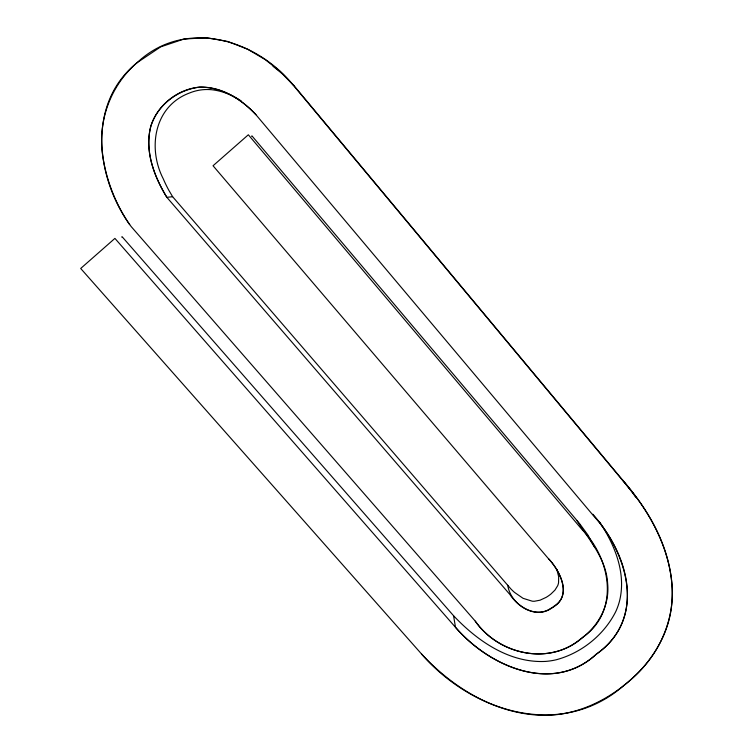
<?xml version="1.0" encoding="UTF-8"?>
<svg xmlns="http://www.w3.org/2000/svg" width="753" height="753" viewBox="0 0 753 753"><rect width="100%" height="100%" fill="white"/><g stroke="black" fill="none" stroke-linecap="round" stroke-linejoin="round"><path stroke-width="1.13" d="M136.171 63.45L135.201 64.306C86.341 105.514 96.535 179.986 131.201 226.606L475.256 621.131C499.041 655.534 551.375 666.189 583.406 636.803C619.992 610.777 610.598 558.444 582.267 529.858L248.339 134.778L213.043 165.754L548.156 558.34C559.488 570.219 572.562 594.475 554.17 606.061C539.703 619.7 519.175 608.622 509.941 594.569L166.846 197.314C154.111 176.409 144.331 150.901 150.816 126.316C157.292 105.251 177.557 89.042 199.451 87.16C221.457 86.313 241.421 99.142 255.935 114.72L594.475 516.906C629.677 555.667 645.603 619.804 596.357 654.141C552.74 694.501 489.243 666.65 455.499 627.315L114.917 238.39L80.693 268.473L421.576 654.037C471.736 712.065 561.249 740.331 624.021 685.343C649.378 665.633 668.824 636.671 671.742 604.141C675.507 561.54 655.995 520.285 629.169 488.273L291.42 82.981C253.723 38.318 184.146 18.703 137.441 62.348L137.3 62.471M135.484 64.061L135.201 64.306C110.907 86.379 98.615 119.341 102.163 151.927C105.429 177.924 114.88 202.99 129.657 224.639M135.898 63.694L136.735 62.96M121.704 237.016L122.08 236.687L453.56 615.728C477.289 640.925 509.461 663.261 545.511 661.416A66.132 62.866 -13.1 0 0 556.232 659.769C581.476 653.039 603.991 634.995 615.747 611.624A67.036 63.76 -14.4 0 0 619.399 601.553C626.59 573.645 614.872 544.843 599.426 521.867M251.558 136.237L251.954 135.888L579.49 523.495L587.698 534.696L594.531 547.055M136.312 63.327L137.018 62.715M136.877 62.838L160.709 46.855L183.939 39.052L206.567 37.706L227.999 41.537L247.709 49.265L265.169 59.581L279.862 71.196L293.745 85.4L282.629 74.076L273.038 66.264M556.806 569.324L558.67 576.723L558.547 582.784A15.371 14.646 -13.9 0 1 557.662 585.74L554.97 590.088L550.989 593.976A41.999 40.154 -13.2 0 1 546.151 597.355L540.07 600.188L534.451 601.252A15.888 15.135 -13 0 1 532.211 601.176L523.081 598.324L514.515 592.395A58.621 56.014 -16.1 0 1 510.713 588.752L172.635 196.721L166.846 197.314C154.083 176.39 144.463 150.92 150.816 126.316C157.292 105.043 177.755 89.776 199.451 87.16C221.438 86.764 241.374 99.057 255.935 114.72M241.176 100.93C232.31 95.057 222.22 90.84 211.584 89.72A49.096 47.571 65.7 0 0 189.511 93.005C154.054 106.126 147.494 148.228 163.241 178.772A128.763 125.459 74.1 0 0 168.86 190.33L172.635 196.721M421.576 654.037C453.513 688.543 497.62 715.369 545.774 715.35C578.972 714.898 610.222 699.085 634.073 676.655C660.127 653.067 675.413 617.865 671.855 582.54C667.902 543.798 647.712 509.075 622.646 480.094L293.868 85.531M622.646 480.094L631.965 491.907A216.713 206.51 -5.9 0 1 635.579 497.093M548.551 558.754C561.107 572.007 573.127 598.353 550.537 608.48C533.689 619.973 510.129 603.36 507.757 585.269M475.256 621.131C498.439 654.131 548.24 666.019 580.535 639.005C598.23 626.637 609.874 605.356 607.633 583.481C606.325 558.839 589.317 540.381 577.005 520.643M592.903 514.252C627.936 554.17 647.081 618.439 596.357 654.141C552.711 694.435 489.328 666.49 455.499 627.315L453.56 615.728"/></g></svg>
